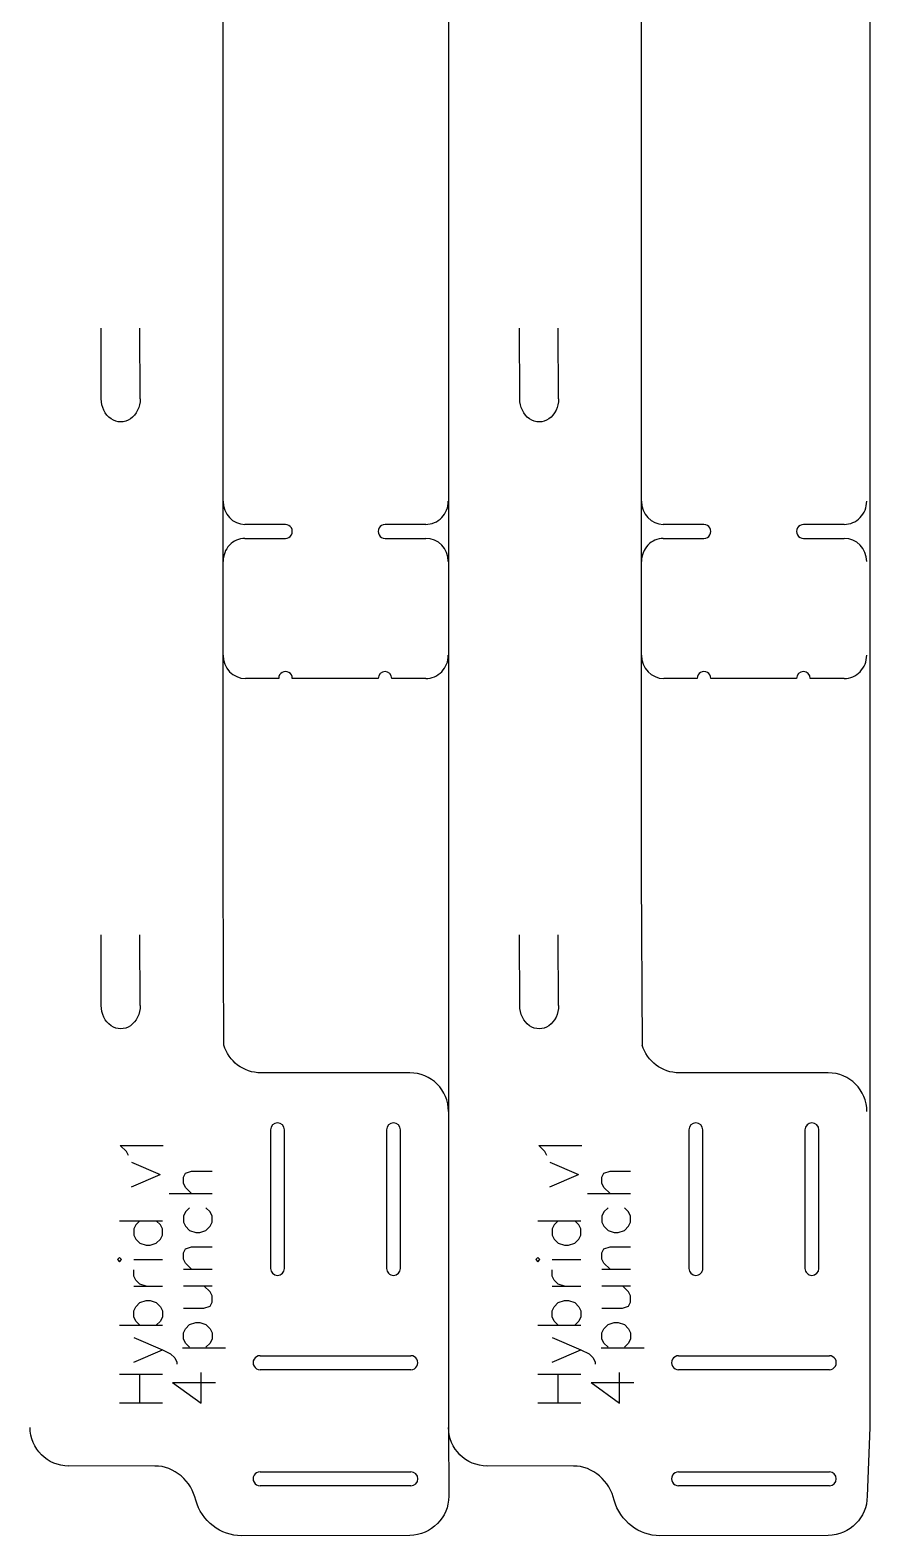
# Model space of a CAD drawing. Extents: x 8 to 984, y 25 to 710.
# Drawn here: x 550.2 to 658.8, y 321.2 to 515.8 of the extents above; entities that cross this region are included whole.
import ezdxf

# ---------------------------------------------------------------- set-up
doc = ezdxf.new("R2010")
doc.units = 0
doc.layers.add('Layer_1', color=7, linetype='CONTINUOUS')

msp = doc.modelspace()

# ---------------------------------------------------------------- linework, layer by layer
at = {"layer": 'Layer_1', "color": 7}
for p, q in [((575.167284, 406.469464), (575.167284, 656.655681)), ((629.248964, 406.469464), (629.248964, 656.655681)), ((604.304629, 531.72228), (604.304629, 343.774195)), ((658.766066, 531.722275), (658.766066, 343.774195)), ((583.23697, 451.933578), (577.976471, 451.933578)), ((601.356324, 451.933578), (596.095852, 451.933578)), ((637.31865, 451.933578), (632.058151, 451.933578)), ((655.438004, 451.933578), (650.177532, 451.933578)), ((577.976471, 450.1333), (583.23697, 450.1333)), ((596.095852, 450.1333), (601.356324, 450.1333)), ((632.058151, 450.1333), (637.31865, 450.1333)), ((650.177532, 450.1333), (655.438004, 450.1333)), ((582.361172, 432.029643), (578.04304, 432.029643)), ((595.219129, 432.030596), (584.113693, 432.030596)), ((601.356324, 432.030596), (596.972602, 432.030596)), ((636.442852, 432.029643), (632.12472, 432.029643)), ((649.300809, 432.030596), (638.195373, 432.030596)), ((655.438004, 432.030596), (651.054282, 432.030596)), ((575.278541, 384.590116), (575.167284, 406.469464)), ((629.360221, 384.590116), (629.248964, 406.469464)), ((599.299348, 381.076423), (580.065806, 381.076423)), ((653.381027, 381.076423), (634.147486, 381.076423)), ((604.304629, 343.774195), (604.304629, 335.267496)), ((658.766066, 343.774195), (658.766066, 335.267496)), ((604.304629, 335.267496), (604.33413, 326.37239)), ((658.766066, 335.267496), (658.41581, 326.37239)), ((566.36195, 330.270708), (555.172483, 330.273354)), ((620.44363, 330.270708), (609.254163, 330.273354)), ((599.291251, 321.310436), (577.534537, 321.266436)), ((653.372931, 321.310436), (631.616217, 321.266436))]:
    msp.add_line(p, q, dxfattribs=at)
at = {"layer": 'Layer_1', "color": 1}
for p, q in [((559.427089, 468.182143), (559.403541, 477.307464)), ((564.456792, 468.181746), (564.41004, 477.306458)), ((613.508769, 468.182143), (613.485221, 477.307464)), ((618.538472, 468.181746), (618.49172, 477.306458)), ((559.427089, 389.769652), (559.403541, 398.894973)), ((564.456792, 389.769255), (564.41004, 398.893967)), ((613.508769, 389.769652), (613.485221, 398.894973)), ((618.538472, 389.769255), (618.49172, 398.893967)), ((581.295272, 373.706692), (581.295272, 355.806677)), ((582.195252, 374.606673), (582.195252, 374.606673)), ((583.095259, 355.806677), (583.095259, 373.706692)), ((596.295268, 373.706692), (596.295268, 355.806677)), ((597.195275, 374.606673), (597.195275, 374.606673)), ((598.095255, 355.806677), (598.095255, 373.706692)), ((635.376952, 373.706692), (635.376952, 355.806677)), ((636.276932, 374.606673), (636.276932, 374.606673)), ((637.176939, 355.806677), (637.176939, 373.706692)), ((650.376948, 373.706692), (650.376948, 355.806677)), ((651.276955, 374.606673), (651.276955, 374.606673)), ((652.176935, 355.806677), (652.176935, 373.706692)), ((582.195252, 354.906671), (582.195252, 354.906671)), ((597.195275, 354.906671), (597.195275, 354.906671)), ((636.276932, 354.906671), (636.276932, 354.906671)), ((651.276955, 354.906671), (651.276955, 354.906671)), ((579.945262, 344.51979), (599.445265, 344.51979)), ((634.026942, 344.51979), (653.526945, 344.51979)), ((599.445265, 342.719777), (579.945262, 342.719777)), ((653.526945, 342.719777), (634.026942, 342.719777)), ((579.945262, 329.519794), (599.445265, 329.519794)), ((634.026942, 329.519794), (653.526945, 329.519794)), ((599.445265, 327.719781), (579.945262, 327.719781)), ((653.526945, 327.719781), (634.026942, 327.719781))]:
    msp.add_line(p, q, dxfattribs=at)
at = {"layer": 'Layer_1', "color": 5}
for p, q in [((562.673685, 370.906924), (561.879935, 371.700674)), ((561.879935, 371.700674), (567.436185, 371.700674)), ((616.755365, 370.906924), (615.961615, 371.700674)), ((615.961615, 371.700674), (621.517865, 371.700674)), ((562.938269, 370.377758), (562.673685, 370.906924)), ((617.019949, 370.377758), (616.755365, 370.906924)), ((563.325354, 369.515481), (567.029521, 367.927981)), ((563.325354, 366.340481), (567.029521, 367.927981)), ((570.044924, 367.593203), (570.309507, 368.12237)), ((570.309507, 368.12237), (571.103257, 368.386953)), ((571.103257, 368.386953), (573.749091, 368.386953)), ((617.407034, 369.515481), (621.111201, 367.927981)), ((617.407034, 366.340481), (621.111201, 367.927981)), ((624.126604, 367.593203), (624.391187, 368.12237)), ((624.391187, 368.12237), (625.184937, 368.386953)), ((625.184937, 368.386953), (627.830771, 368.386953)), ((570.044924, 366.799453), (570.044924, 367.593203)), ((570.309507, 366.270287), (570.044924, 366.799453)), ((571.103257, 365.476537), (570.309507, 366.270287)), ((624.126604, 366.799453), (624.126604, 367.593203)), ((624.391187, 366.270287), (624.126604, 366.799453)), ((625.184937, 365.476537), (624.391187, 366.270287)), ((568.192841, 365.476537), (573.749091, 365.476537)), ((622.274521, 365.476537), (627.830771, 365.476537)), ((561.768704, 361.964272), (567.324954, 361.964272)), ((564.414538, 361.964272), (563.885371, 361.435106)), ((567.060371, 361.435106), (566.531204, 361.964272)), ((570.309507, 363.095287), (570.044924, 362.56612)), ((570.044924, 362.56612), (570.044924, 361.77237)), ((570.838674, 363.624453), (570.309507, 363.095287)), ((573.484507, 363.095287), (572.955341, 363.624453)), ((573.749091, 362.56612), (573.484507, 363.095287)), ((573.749091, 361.77237), (573.749091, 362.56612)), ((615.850384, 361.964272), (621.406634, 361.964272)), ((618.496218, 361.964272), (617.967051, 361.435106)), ((621.142051, 361.435106), (620.612884, 361.964272)), ((624.391187, 363.095287), (624.126604, 362.56612)), ((624.126604, 362.56612), (624.126604, 361.77237)), ((624.920354, 363.624453), (624.391187, 363.095287)), ((627.566187, 363.095287), (627.037021, 363.624453)), ((627.830771, 362.56612), (627.566187, 363.095287)), ((627.830771, 361.77237), (627.830771, 362.56612)), ((563.885371, 361.435106), (563.620788, 360.905939)), ((563.620788, 360.905939), (563.620788, 360.112189)), ((563.620788, 360.112189), (563.885371, 359.583022)), ((567.324954, 360.905939), (567.060371, 361.435106)), ((567.060371, 359.583022), (567.324954, 360.112189)), ((567.324954, 360.112189), (567.324954, 360.905939)), ((570.044924, 361.77237), (570.309507, 361.243203)), ((570.309507, 361.243203), (570.838674, 360.714037)), ((570.838674, 360.714037), (571.632424, 360.449453)), ((571.632424, 360.449453), (572.161591, 360.449453)), ((572.161591, 360.449453), (572.955341, 360.714037)), ((572.955341, 360.714037), (573.484507, 361.243203)), ((573.484507, 361.243203), (573.749091, 361.77237)), ((617.967051, 361.435106), (617.702468, 360.905939)), ((617.702468, 360.905939), (617.702468, 360.112189)), ((617.702468, 360.112189), (617.967051, 359.583022)), ((621.406634, 360.905939), (621.142051, 361.435106)), ((621.142051, 359.583022), (621.406634, 360.112189)), ((621.406634, 360.112189), (621.406634, 360.905939)), ((624.126604, 361.77237), (624.391187, 361.243203)), ((624.391187, 361.243203), (624.920354, 360.714037)), ((624.920354, 360.714037), (625.714104, 360.449453)), ((625.714104, 360.449453), (626.243271, 360.449453)), ((626.243271, 360.449453), (627.037021, 360.714037)), ((627.037021, 360.714037), (627.566187, 361.243203)), ((627.566187, 361.243203), (627.830771, 361.77237)), ((563.885371, 359.583022), (564.414538, 359.053856)), ((564.414538, 359.053856), (565.208288, 358.789272)), ((565.208288, 358.789272), (565.737454, 358.789272)), ((565.737454, 358.789272), (566.531204, 359.053856)), ((566.531204, 359.053856), (567.060371, 359.583022)), ((570.044924, 357.80362), (570.309507, 358.332787)), ((570.309507, 358.332787), (571.103257, 358.59737)), ((571.103257, 358.59737), (573.749091, 358.59737)), ((617.967051, 359.583022), (618.496218, 359.053856)), ((618.496218, 359.053856), (619.289968, 358.789272)), ((619.289968, 358.789272), (619.819134, 358.789272)), ((619.819134, 358.789272), (620.612884, 359.053856)), ((620.612884, 359.053856), (621.142051, 359.583022)), ((624.126604, 357.80362), (624.391187, 358.332787)), ((624.391187, 358.332787), (625.184937, 358.59737)), ((625.184937, 358.59737), (627.830771, 358.59737)), ((561.768704, 357.201772), (561.504121, 356.937189)), ((561.504121, 356.937189), (561.768704, 356.672606)), ((562.033288, 356.937189), (561.768704, 357.201772)), ((561.768704, 356.672606), (562.033288, 356.937189)), ((563.620788, 356.937189), (567.324954, 356.937189)), ((570.044924, 357.00987), (570.044924, 357.80362)), ((570.309507, 356.480703), (570.044924, 357.00987)), ((571.103257, 355.686953), (570.309507, 356.480703)), ((615.850384, 357.201772), (615.585801, 356.937189)), ((615.585801, 356.937189), (615.850384, 356.672606)), ((616.114968, 356.937189), (615.850384, 357.201772)), ((615.850384, 356.672606), (616.114968, 356.937189)), ((617.702468, 356.937189), (621.406634, 356.937189)), ((624.126604, 357.00987), (624.126604, 357.80362)), ((624.391187, 356.480703), (624.126604, 357.00987)), ((625.184937, 355.686953), (624.391187, 356.480703)), ((563.620788, 354.820522), (563.620788, 355.614272)), ((563.885371, 354.291356), (563.620788, 354.820522)), ((564.414538, 353.762189), (563.885371, 354.291356)), ((570.044924, 355.686953), (573.749091, 355.686953)), ((617.702468, 354.820522), (617.702468, 355.614272)), ((617.967051, 354.291356), (617.702468, 354.820522)), ((618.496218, 353.762189), (617.967051, 354.291356)), ((624.126604, 355.686953), (627.830771, 355.686953)), ((563.620788, 353.497606), (567.324954, 353.497606)), ((565.208288, 353.497606), (564.414538, 353.762189)), ((570.044924, 353.570287), (573.749091, 353.570287)), ((573.484507, 352.776537), (572.690757, 353.570287)), ((573.749091, 352.24737), (573.484507, 352.776537)), ((573.749091, 351.45362), (573.749091, 352.24737)), ((617.702468, 353.497606), (621.406634, 353.497606)), ((619.289968, 353.497606), (618.496218, 353.762189)), ((624.126604, 353.570287), (627.830771, 353.570287)), ((627.566187, 352.776537), (626.772437, 353.570287)), ((627.830771, 352.24737), (627.566187, 352.776537)), ((627.830771, 351.45362), (627.830771, 352.24737)), ((563.620788, 350.322606), (563.885371, 350.851772)), ((563.620788, 349.528856), (563.620788, 350.322606)), ((563.885371, 350.851772), (564.414538, 351.380939)), ((564.414538, 351.380939), (565.208288, 351.645522)), ((565.208288, 351.645522), (565.737454, 351.645522)), ((565.737454, 351.645522), (566.531204, 351.380939)), ((566.531204, 351.380939), (567.060371, 350.851772)), ((567.060371, 350.851772), (567.324954, 350.322606)), ((567.324954, 350.322606), (567.324954, 349.528856)), ((570.044924, 350.65987), (572.690757, 350.65987)), ((572.690757, 350.65987), (573.484507, 350.924453)), ((573.484507, 350.924453), (573.749091, 351.45362)), ((617.702468, 350.322606), (617.967051, 350.851772)), ((617.702468, 349.528856), (617.702468, 350.322606)), ((617.967051, 350.851772), (618.496218, 351.380939)), ((618.496218, 351.380939), (619.289968, 351.645522)), ((619.289968, 351.645522), (619.819134, 351.645522)), ((619.819134, 351.645522), (620.612884, 351.380939)), ((620.612884, 351.380939), (621.142051, 350.851772)), ((621.142051, 350.851772), (621.406634, 350.322606)), ((621.406634, 350.322606), (621.406634, 349.528856)), ((624.126604, 350.65987), (626.772437, 350.65987)), ((626.772437, 350.65987), (627.566187, 350.924453)), ((627.566187, 350.924453), (627.830771, 351.45362)), ((561.768704, 348.470522), (567.324954, 348.470522)), ((563.885371, 348.999689), (563.620788, 349.528856)), ((564.414538, 348.470522), (563.885371, 348.999689)), ((567.060371, 348.999689), (566.531204, 348.470522)), ((567.324954, 349.528856), (567.060371, 348.999689)), ((570.309507, 348.014037), (570.838674, 348.543203)), ((570.838674, 348.543203), (571.632424, 348.807787)), ((571.632424, 348.807787), (572.161591, 348.807787)), ((572.161591, 348.807787), (572.955341, 348.543203)), ((572.955341, 348.543203), (573.484507, 348.014037)), ((615.850384, 348.470522), (621.406634, 348.470522)), ((617.967051, 348.999689), (617.702468, 349.528856)), ((618.496218, 348.470522), (617.967051, 348.999689)), ((621.142051, 348.999689), (620.612884, 348.470522)), ((621.406634, 349.528856), (621.142051, 348.999689)), ((624.391187, 348.014037), (624.920354, 348.543203)), ((624.920354, 348.543203), (625.714104, 348.807787)), ((625.714104, 348.807787), (626.243271, 348.807787)), ((626.243271, 348.807787), (627.037021, 348.543203)), ((627.037021, 348.543203), (627.566187, 348.014037)), ((563.620788, 346.883022), (567.324954, 345.295522)), ((570.044924, 347.48487), (570.309507, 348.014037)), ((570.044924, 346.69112), (570.044924, 347.48487)), ((570.309507, 346.161953), (570.044924, 346.69112)), ((573.484507, 348.014037), (573.749091, 347.48487)), ((573.749091, 346.69112), (573.484507, 346.161953)), ((573.749091, 347.48487), (573.749091, 346.69112)), ((617.702468, 346.883022), (621.406634, 345.295522)), ((624.126604, 347.48487), (624.391187, 348.014037)), ((624.126604, 346.69112), (624.126604, 347.48487)), ((624.391187, 346.161953), (624.126604, 346.69112)), ((627.566187, 348.014037), (627.830771, 347.48487)), ((627.830771, 346.69112), (627.566187, 346.161953)), ((627.830771, 347.48487), (627.830771, 346.69112)), ((563.620788, 343.708022), (567.324954, 345.295522)), ((567.324954, 345.295522), (568.383288, 344.766356)), ((568.383288, 344.766356), (568.912454, 344.237189)), ((569.933693, 345.521529), (575.489943, 345.521529)), ((570.838674, 345.632787), (570.309507, 346.161953)), ((573.484507, 346.161953), (572.955341, 345.632787)), ((617.702468, 343.708022), (621.406634, 345.295522)), ((621.406634, 345.295522), (622.464968, 344.766356)), ((622.464968, 344.766356), (622.994134, 344.237189)), ((624.015373, 345.521529), (629.571623, 345.521529)), ((624.920354, 345.632787), (624.391187, 346.161953)), ((627.566187, 346.161953), (627.037021, 345.632787)), ((568.912454, 344.237189), (569.177038, 343.708022)), ((569.177038, 343.708022), (569.177038, 343.443439)), ((622.994134, 344.237189), (623.258718, 343.708022)), ((623.258718, 343.708022), (623.258718, 343.443439)), ((561.768704, 342.120522), (567.324954, 342.120522)), ((564.414538, 338.416356), (564.414538, 342.120522)), ((568.63779, 341.047425), (572.341957, 338.401592)), ((568.63779, 341.047425), (574.19404, 341.047425)), ((572.341957, 338.401592), (572.341957, 342.370342)), ((615.850384, 342.120522), (621.406634, 342.120522)), ((618.496218, 338.416356), (618.496218, 342.120522)), ((622.71947, 341.047425), (626.423637, 338.401592)), ((622.71947, 341.047425), (628.27572, 341.047425)), ((626.423637, 338.401592), (626.423637, 342.370342)), ((561.768704, 338.416356), (567.324954, 338.416356)), ((615.850384, 338.416356), (621.406634, 338.416356))]:
    msp.add_line(p, q, dxfattribs=at)
at = {"layer": 'Layer_1', "color": 1}
for points in [[(560.684363, 465.579701), (559.906249, 466.116144), (559.427089, 467.107564), (559.427089, 468.180476)], [(564.456792, 468.18045), (564.456792, 467.107511), (563.977446, 466.116144), (563.199306, 465.579701)], [(614.766043, 465.579701), (613.987929, 466.116144), (613.508769, 467.107564), (613.508769, 468.180476)], [(618.538472, 468.18045), (618.538472, 467.107511), (618.059126, 466.116144), (617.280986, 465.579701)], [(563.199306, 465.579701), (562.421193, 465.043232), (561.462502, 465.043232), (560.684363, 465.579701)], [(617.280986, 465.579701), (616.502873, 465.043232), (615.544182, 465.043232), (614.766043, 465.579701)], [(560.684363, 387.167211), (559.906223, 387.703653), (559.427089, 388.695074), (559.427089, 389.767985)], [(564.456792, 389.767933), (564.456792, 388.695021), (563.977446, 387.703653), (563.199306, 387.167211)], [(614.766043, 387.167211), (613.987903, 387.703653), (613.508769, 388.695074), (613.508769, 389.767985)], [(618.538472, 389.767933), (618.538472, 388.695021), (618.059126, 387.703653), (617.280986, 387.167211)], [(563.199306, 387.167211), (562.421193, 386.630741), (561.462502, 386.630741), (560.684363, 387.167211)], [(617.280986, 387.167211), (616.502873, 386.630741), (615.544182, 386.630741), (614.766043, 387.167211)], [(582.195252, 374.606673), (581.698206, 374.606646), (581.295272, 374.203712), (581.295272, 373.706692)], [(583.095259, 373.706692), (583.095232, 374.203739), (582.692298, 374.606673), (582.195252, 374.606673)], [(597.195275, 374.606673), (596.698229, 374.606673), (596.295268, 374.203739), (596.295268, 373.706692)], [(598.095255, 373.706692), (598.095229, 374.203712), (597.692295, 374.606646), (597.195275, 374.606673)], [(636.276932, 374.606673), (635.779886, 374.606646), (635.376952, 374.203712), (635.376952, 373.706692)], [(637.176939, 373.706692), (637.176912, 374.203739), (636.773978, 374.606673), (636.276932, 374.606673)], [(651.276955, 374.606673), (650.779909, 374.606673), (650.376948, 374.203739), (650.376948, 373.706692)], [(652.176935, 373.706692), (652.176909, 374.203712), (651.773975, 374.606646), (651.276955, 374.606673)], [(581.295272, 355.806677), (581.295272, 355.309605), (581.698206, 354.906671), (582.195252, 354.906671)], [(582.195252, 354.906671), (582.433933, 354.906671), (582.66285, 355.001471), (582.831654, 355.170275)], [(582.831654, 355.170275), (583.000432, 355.339053), (583.095259, 355.56797), (583.095259, 355.806677)], [(596.295268, 355.806677), (596.295268, 355.56797), (596.390069, 355.339053), (596.558873, 355.170275)], [(596.558873, 355.170275), (596.72765, 355.001471), (596.956568, 354.906671), (597.195275, 354.906671)], [(597.195275, 354.906671), (597.692321, 354.906671), (598.095255, 355.309605), (598.095255, 355.806677)], [(635.376952, 355.806677), (635.376952, 355.309605), (635.779886, 354.906671), (636.276932, 354.906671)], [(636.276932, 354.906671), (636.515613, 354.906671), (636.74453, 355.001471), (636.913334, 355.170275)], [(636.913334, 355.170275), (637.082112, 355.339053), (637.176939, 355.56797), (637.176939, 355.806677)], [(650.376948, 355.806677), (650.376948, 355.56797), (650.471749, 355.339053), (650.640553, 355.170275)], [(650.640553, 355.170275), (650.80933, 355.001471), (651.038248, 354.906671), (651.276955, 354.906671)], [(651.276955, 354.906671), (651.774001, 354.906671), (652.176935, 355.309605), (652.176935, 355.806677)], [(579.945262, 344.51979), (579.623714, 344.51979), (579.326587, 344.348235), (579.165826, 344.069787)], [(600.224675, 344.069787), (600.063914, 344.348235), (599.766787, 344.51979), (599.445265, 344.51979)], [(634.026942, 344.51979), (633.705394, 344.51979), (633.408267, 344.348235), (633.247506, 344.069787)], [(654.306355, 344.069787), (654.145594, 344.348235), (653.848467, 344.51979), (653.526945, 344.51979)], [(579.165826, 344.069787), (579.005065, 343.791313), (579.005065, 343.448228), (579.165826, 343.16978)], [(579.165826, 343.16978), (579.326587, 342.891306), (579.623714, 342.719777), (579.945262, 342.719777)], [(599.445265, 342.719777), (599.766787, 342.719777), (600.063914, 342.891306), (600.224675, 343.16978)], [(600.224675, 343.16978), (600.385462, 343.448228), (600.385462, 343.791313), (600.224675, 344.069787)], [(633.247506, 344.069787), (633.086745, 343.791313), (633.086745, 343.448228), (633.247506, 343.16978)], [(633.247506, 343.16978), (633.408267, 342.891306), (633.705394, 342.719777), (634.026942, 342.719777)], [(653.526945, 342.719777), (653.848467, 342.719777), (654.145594, 342.891306), (654.306355, 343.16978)], [(654.306355, 343.16978), (654.467142, 343.448228), (654.467142, 343.791313), (654.306355, 344.069787)], [(579.165826, 329.069791), (579.005065, 328.791317), (579.005065, 328.448231), (579.165826, 328.169784)], [(579.945262, 329.519794), (579.623714, 329.519794), (579.326587, 329.348238), (579.165826, 329.069791)], [(600.345272, 328.619787), (600.345272, 329.116834), (599.942311, 329.519794), (599.445265, 329.519794)], [(633.247506, 329.069791), (633.086745, 328.791317), (633.086745, 328.448231), (633.247506, 328.169784)], [(634.026942, 329.519794), (633.705394, 329.519794), (633.408267, 329.348238), (633.247506, 329.069791)], [(654.426952, 328.619787), (654.426952, 329.116834), (654.023991, 329.519794), (653.526945, 329.519794)], [(579.165826, 328.169784), (579.326587, 327.89131), (579.623714, 327.719781), (579.945262, 327.719781)], [(599.445265, 327.719781), (599.942311, 327.719781), (600.345272, 328.122715), (600.345272, 328.619787)], [(633.247506, 328.169784), (633.408267, 327.89131), (633.705394, 327.719781), (634.026942, 327.719781)], [(653.526945, 327.719781), (654.023991, 327.719781), (654.426952, 328.122715), (654.426952, 328.619787)]]:
    msp.add_open_spline(points, degree=3, dxfattribs=at)
at = {"layer": 'Layer_1', "color": 7}
for points in [[(575.162892, 454.936414), (575.162892, 453.278296), (576.423658, 451.934131), (577.978879, 451.934134)], [(603.422826, 452.812389), (603.970884, 453.375083), (604.278806, 454.138261), (604.278806, 454.934032)], [(629.244572, 454.936414), (629.244572, 453.278296), (630.505338, 451.934131), (632.060559, 451.934134)], [(657.504506, 452.812389), (658.052564, 453.375083), (658.360486, 454.138261), (658.360486, 454.934032)], [(583.996244, 451.483508), (583.839637, 451.762011), (583.550183, 451.933578), (583.23697, 451.933578)], [(583.996244, 450.583369), (584.152851, 450.861873), (584.152851, 451.205005), (583.996244, 451.483508)], [(595.336551, 451.483508), (595.179944, 451.205005), (595.179944, 450.861873), (595.336551, 450.583369)], [(596.095852, 451.933578), (595.782612, 451.933578), (595.493184, 451.762011), (595.336551, 451.483508)], [(601.356324, 451.933578), (602.131395, 451.933575), (602.874741, 452.249694), (603.422826, 452.812389)], [(638.077924, 451.483508), (637.921317, 451.762011), (637.631863, 451.933578), (637.31865, 451.933578)], [(638.077924, 450.583369), (638.234531, 450.861873), (638.234531, 451.205005), (638.077924, 451.483508)], [(649.418231, 451.483508), (649.261624, 451.205005), (649.261624, 450.861873), (649.418231, 450.583369)], [(650.177532, 451.933578), (649.864292, 451.933578), (649.574864, 451.762011), (649.418231, 451.483508)], [(655.438004, 451.933578), (656.213075, 451.933575), (656.956421, 452.249694), (657.504506, 452.812389)], [(577.978879, 450.132771), (577.232013, 450.132773), (576.515759, 449.816459), (575.987651, 449.253415)], [(583.23697, 450.1333), (583.550183, 450.1333), (583.839637, 450.304866), (583.996244, 450.583369)], [(595.336551, 450.583369), (595.493184, 450.304866), (595.782612, 450.1333), (596.095852, 450.1333)], [(604.278806, 447.132872), (604.278779, 448.789968), (602.970362, 450.133303), (601.356324, 450.1333)], [(632.060559, 450.132771), (631.313693, 450.132773), (630.597439, 449.816459), (630.069331, 449.253415)], [(637.31865, 450.1333), (637.631863, 450.1333), (637.921317, 450.304866), (638.077924, 450.583369)], [(649.418231, 450.583369), (649.574864, 450.304866), (649.864292, 450.1333), (650.177532, 450.1333)], [(658.360486, 447.132872), (658.360459, 448.789968), (657.052042, 450.133303), (655.438004, 450.1333)], [(575.987651, 449.253415), (575.459569, 448.690374), (575.162892, 447.926725), (575.162892, 447.130464)], [(630.069331, 449.253415), (629.541249, 448.690374), (629.244572, 447.926725), (629.244572, 447.130464)], [(575.16432, 435.032003), (575.164294, 433.373859), (576.453159, 432.029643), (578.04304, 432.029643)], [(603.422826, 432.909409), (603.970884, 433.472099), (604.278806, 434.235263), (604.278806, 435.03105)], [(629.246, 435.032003), (629.245974, 433.373859), (630.534839, 432.029643), (632.12472, 432.029643)], [(657.504506, 432.909409), (658.052564, 433.472099), (658.360486, 434.235263), (658.360486, 435.03105)], [(582.798555, 432.810138), (582.527304, 432.649324), (582.360193, 432.35217), (582.360193, 432.030596)], [(583.675305, 432.810138), (583.404054, 432.970925), (583.069832, 432.970925), (582.798555, 432.810138)], [(584.113666, 432.030596), (584.113666, 432.35217), (583.946582, 432.649324), (583.675305, 432.810138)], [(596.095852, 432.927004), (595.613067, 432.927004), (595.221113, 432.526266), (595.219129, 432.030596)], [(596.972602, 432.030596), (596.969956, 432.526266), (596.578664, 432.927004), (596.095852, 432.927004)], [(601.356324, 432.030596), (602.131395, 432.030596), (602.874741, 432.346693), (603.422826, 432.909409)], [(636.880235, 432.810138), (636.608984, 432.649324), (636.441873, 432.35217), (636.441873, 432.030596)], [(637.756985, 432.810138), (637.485734, 432.970925), (637.151512, 432.970925), (636.880235, 432.810138)], [(638.195346, 432.030596), (638.195346, 432.35217), (638.028262, 432.649324), (637.756985, 432.810138)], [(650.177532, 432.927004), (649.694747, 432.927004), (649.302793, 432.526266), (649.300809, 432.030596)], [(651.054282, 432.030596), (651.051636, 432.526266), (650.660344, 432.927004), (650.177532, 432.927004)], [(655.438004, 432.030596), (656.213075, 432.030596), (656.956421, 432.346693), (657.504506, 432.909409)], [(580.065806, 381.071449), (577.789305, 381.071449), (575.880706, 382.578833), (575.271768, 384.65314)], [(634.147486, 381.071449), (631.870985, 381.071449), (629.962386, 382.578833), (629.353448, 384.65314)], [(604.299602, 376.076036), (604.299602, 378.846065), (602.06935, 381.076423), (599.299348, 381.076423)], [(658.381282, 376.076036), (658.381282, 378.846065), (656.15103, 381.076423), (653.381027, 381.076423)], [(555.22323, 330.26703), (552.453228, 330.26703), (550.223505, 332.4967), (550.223505, 335.266729)], [(609.30491, 330.26703), (606.534908, 330.26703), (604.305185, 332.4967), (604.305185, 335.266729)], [(571.646685, 325.839863), (571.08807, 328.292551), (568.868269, 330.302035), (566.36195, 330.270708)], [(625.728365, 325.839863), (625.16975, 328.292551), (622.949949, 330.302035), (620.44363, 330.270708)], [(577.534537, 321.266436), (574.917861, 321.242888), (572.326188, 323.167044), (571.646685, 325.839863)], [(604.33413, 326.37239), (604.33413, 323.602388), (602.103904, 321.37219), (599.291251, 321.310436)], [(631.616217, 321.266436), (628.999541, 321.242888), (626.407868, 323.167044), (625.728365, 325.839863)], [(658.41581, 326.37239), (658.41581, 323.602388), (656.185584, 321.37219), (653.372931, 321.310436)]]:
    msp.add_open_spline(points, degree=3, dxfattribs=at)

doc.saveas('drawing.dxf')
